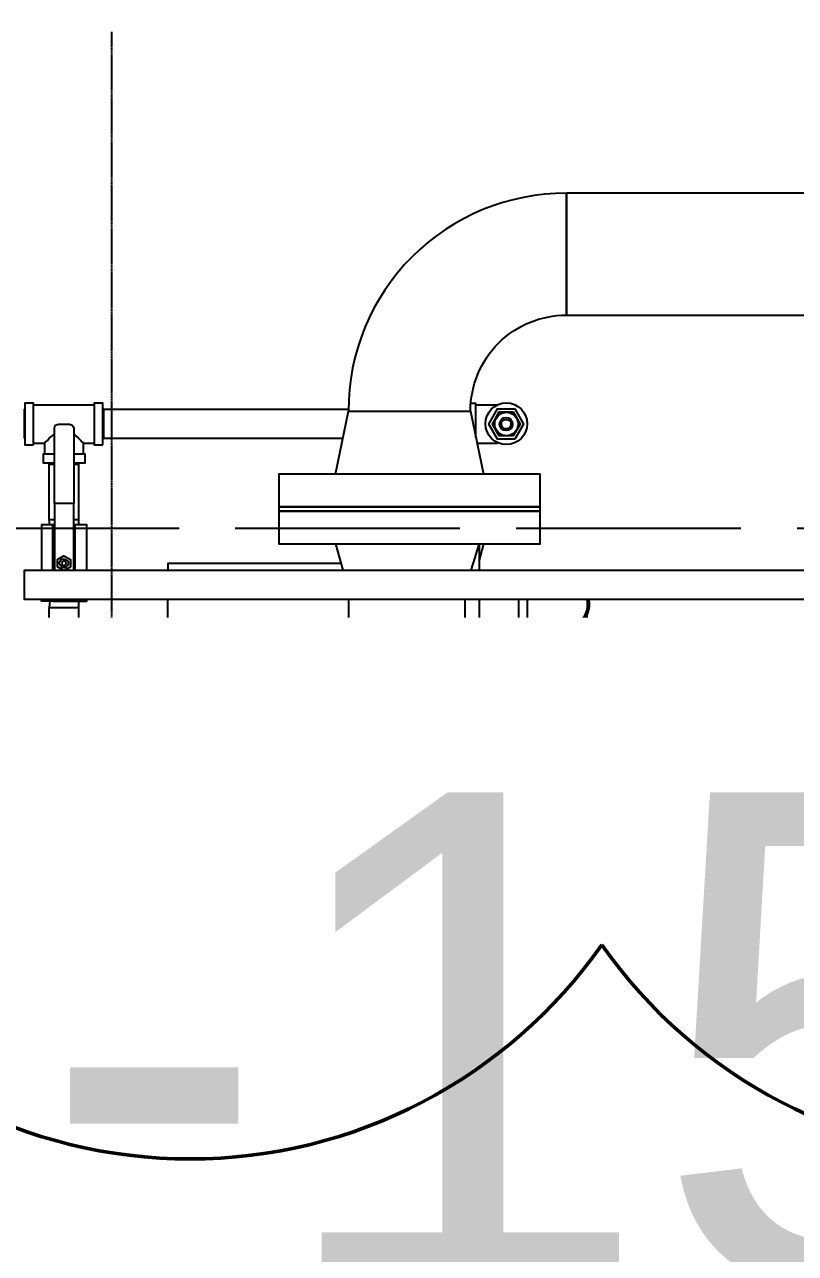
# Model space of a CAD drawing. Header units: millimetres. Extents: x -300 to 383236, y -195106 to -144646.
# Drawn here: x 20545 to 21106, y -175353 to -174457 of the extents above; entities that cross this region are included whole.
import ezdxf
from ezdxf.enums import TextEntityAlignment as Align

# ---------------------------------------------------------------- set-up
doc = ezdxf.new("R2010")
doc.units = ezdxf.units.MM
doc.header["$LTSCALE"] = 60
doc.set_wipeout_variables(frame=1)
doc.linetypes.add('CENTER2', pattern=[28.575, 19.05, -3.175, 3.175, -3.175])
doc.linetypes.add('PDF_IMPORT', pattern=[1, 0.8, -0.2])
doc.layers.add('C_REV', color=4, linetype='Continuous', lineweight=50)
doc.layers.add('EQUIPMENT', color=253, linetype='Continuous', lineweight=0)
doc.layers.add('C_TEXT_CONTAINER NO', color=7, linetype='Continuous')
doc.layers.add('CENTER', color=1, linetype='CENTER2')
doc.styles.add('Arial', font='arial.ttf')

# ---------------------------------------------------------------- blocks, each defined once
blk = doc.blocks.new('A$C44261593')
h = blk.add_hatch()
h.set_pattern_fill('ANSI31', color=253, scale=100)
h.set_pattern_definition([(45, (0, -50460), (-224.5064, 224.5064), [])])
edge = h.paths.add_edge_path()
edge.add_line((-58347.03, -14256), (-58347.03, -14056))
edge.add_line((-58347.03, -14056), (-57547.03, -14056))
edge.add_line((-57547.03, -14056), (-57547.03, -15056))
edge.add_line((-57547.03, -15056), (-60547.03, -15056))
edge.add_line((-60547.03, -15056), (-60547.03, -31056))
edge.add_line((-60547.03, -31056), (-57647.03, -31056))
edge.add_line((-57647.03, -31056), (-57647.03, -32268))
edge.add_line((-57647.03, -32268), (-43347.03, -32268))
edge.add_line((-43347.03, -32268), (-43347.03, -29256))
edge.add_line((-43347.03, -29256), (-34347.03, -29256))
edge.add_line((-34347.03, -29256), (-34347.03, -14206))
edge.add_line((-34347.03, -14206), (-33547.03, -14206))
edge.add_line((-33547.03, -14206), (-33547.03, -29256))
edge.add_line((-33547.03, -29256), (-30497.03, -29256))
edge.add_line((-30497.03, -29256), (-30497.03, -30056))
edge.add_line((-30497.03, -30056), (-30547.03, -30056))
edge.add_line((-30547.03, -30056), (-30547.03, -34906))
edge.add_line((-30547.03, -34906), (-30569.24, -34906))
edge.add_arc((-31589.72, -35133.69), 1045.58, 12.57767, 76.57873)
edge.add_line((-31347.03, -34116.66), (-31347.03, -30056))
edge.add_line((-31347.03, -30056), (-42547.03, -30056))
edge.add_line((-42547.03, -30056), (-42547.03, -34906))
edge.add_line((-42547.03, -34906), (-43347.03, -34906))
edge.add_line((-43347.03, -34906), (-43347.03, -33068))
edge.add_line((-43347.03, -33068), (-57647.03, -33068))
edge.add_line((-57647.03, -33068), (-57647.03, -34906))
edge.add_line((-57647.03, -34906), (-58447.03, -34906))
edge.add_line((-58447.03, -34906), (-58447.03, -31856))
edge.add_line((-58447.03, -31856), (-66197.03, -31856))
edge.add_line((-66197.03, -31856), (-66197.03, -31056))
edge.add_line((-66197.03, -31056), (-61347.03, -31056))
edge.add_line((-61347.03, -31056), (-61347.03, -14256))
edge.add_line((-61347.03, -14256), (-58347.03, -14256))

msp = doc.modelspace()

# ---------------------------------------------------------------- linework, layer by layer
at = {"layer": 'CENTER', "color": 253, "ltscale": 0.001}
for p, q in [((20607.99, -174462.58), (20607.99, -175796.73)), ((18772.58, -175129.65), (22443.4, -175129.65))]:
    msp.add_line(p, q, dxfattribs=at)
at = {"layer": 'EQUIPMENT', "color": 253, "lineweight": 25}
for points in [[(21493.55, -174580.38), (20939.51, -174580.38, 0.416667), (20780.76, -174739.13), (20781.03, -174739.13), (20782.09, -174739.13), (20783.94, -174739.13), (20786.32, -174739.13), (20790.02, -174739.13), (20793.73, -174739.13), (20797.96, -174739.13), (20802.99, -174739.13), (20808.02, -174739.13), (20813.31, -174739.13), (20819.13, -174739.13), (20825.21, -174739.13), (20830.77, -174739.13), (20836.59, -174739.13), (20841.88, -174739.13), (20847.44, -174739.13), (20852.2, -174739.13), (20856.7, -174739.13), (20860.4, -174739.13), (20863.58, -174739.13), (20866.22, -174739.13), (20868.08, -174739.13), (20868.87, -174739.13), (20869.66, -174739.13, -0.416667), (20939.51, -174669.28), (21493.55, -174669.28)], [(20954.33, -174876.45, -0.473576), (20937.66, -174897.61), (20937.13, -174897.61), (20936.6, -174897.61), (20935.02, -174897.61), (20932.9, -174897.61), (20930.25, -174897.61), (20927.34, -174897.61), (20924.17, -174897.61), (20920.73, -174897.61), (20917.29, -174897.61), (20911.2, -174897.61)]]:
    msp.add_lwpolyline(points, format="xyb", dxfattribs=at)
for points in [[(20939.51, -174669.28), (20939.51, -174669.01), (20939.51, -174667.69), (20939.51, -174665.84), (20939.51, -174663.19), (20939.51, -174660.02), (20939.51, -174656.31), (20939.51, -174651.82), (20939.51, -174647.05), (20939.51, -174641.5), (20939.51, -174636.21), (20939.51, -174630.39), (20939.51, -174624.83), (20939.51, -174619.01), (20939.51, -174613.45), (20939.51, -174607.63), (20939.51, -174602.6), (20939.51, -174597.84), (20939.51, -174593.34), (20939.51, -174589.64), (20939.51, -174586.46), (20939.51, -174583.55), (20939.51, -174581.97), (20939.51, -174580.64), (20939.51, -174580.38), (20939.51, -174580.64), (20939.51, -174581.97), (20939.51, -174583.55), (20939.51, -174586.46), (20939.51, -174589.64), (20939.51, -174593.34), (20939.51, -174597.84), (20939.51, -174602.6), (20939.51, -174607.63), (20939.51, -174613.45), (20939.51, -174619.01), (20939.51, -174624.83), (20939.51, -174630.39), (20939.51, -174636.21), (20939.51, -174641.5), (20939.51, -174647.05), (20939.51, -174651.82), (20939.51, -174656.31), (20939.51, -174660.02), (20939.51, -174663.19), (20939.51, -174665.84), (20939.51, -174667.69), (20939.51, -174669.01)], [(20551.11, -174763.74), (20551.11, -174763.47), (20551.11, -174762.68), (20551.11, -174761.09), (20551.11, -174758.71), (20551.11, -174756.33), (20551.11, -174753.42), (20551.11, -174750.24), (20551.11, -174747.07), (20551.11, -174743.89), (20551.11, -174740.98), (20551.11, -174738.34), (20551.11, -174736.22), (20551.11, -174734.63), (20551.11, -174733.57), (20551.11, -174733.31), (20544.76, -174733.31), (20544.76, -174733.57), (20544.76, -174734.63), (20544.76, -174736.22), (20544.76, -174738.34), (20544.76, -174740.98), (20544.76, -174743.89), (20544.76, -174747.07), (20544.76, -174750.24), (20544.76, -174753.42), (20544.76, -174756.33), (20544.76, -174758.71), (20544.76, -174761.09), (20544.76, -174762.68), (20544.76, -174763.47), (20544.76, -174763.74)], [(20601.64, -174763.74), (20601.64, -174763.47), (20601.64, -174762.68), (20601.64, -174761.09), (20601.64, -174758.71), (20601.64, -174756.33), (20601.64, -174753.42), (20601.64, -174750.24), (20601.64, -174747.07), (20601.64, -174743.89), (20601.64, -174740.98), (20601.64, -174738.34), (20601.64, -174736.22), (20601.64, -174734.63), (20601.64, -174733.57), (20601.64, -174733.31), (20595.29, -174733.31), (20595.29, -174733.57), (20595.29, -174734.63), (20595.29, -174736.22), (20595.29, -174738.34), (20595.29, -174740.98), (20595.29, -174743.89), (20595.29, -174747.07), (20595.29, -174750.24), (20595.29, -174753.42), (20595.29, -174756.33), (20595.29, -174758.71), (20595.29, -174761.09), (20595.29, -174762.68), (20595.29, -174763.47), (20595.29, -174763.74)], [(20901.94, -174759.77), (20889.24, -174759.77), (20882.89, -174748.65), (20889.24, -174737.54), (20901.94, -174737.54), (20908.29, -174748.65)], [(20900.62, -174739.66), (20905.91, -174748.65), (20900.62, -174757.12), (20890.57, -174757.12), (20885.54, -174748.65), (20890.57, -174739.66)], [(20895.59, -174752.09), (20894.01, -174751.83), (20892.68, -174750.77), (20892.15, -174749.18), (20892.15, -174747.6), (20892.68, -174746.27), (20894.01, -174745.48), (20895.59, -174745.21), (20897.18, -174745.48), (20898.5, -174746.27), (20899.03, -174747.6), (20899.03, -174749.18), (20898.5, -174750.77), (20897.18, -174751.83)], [(20580.47, -174751.83), (20580.47, -174806.6), (20566.45, -174806.6), (20566.45, -174751.83), (20566.72, -174750.51), (20567.25, -174749.45), (20568.3, -174748.92), (20569.63, -174748.65), (20577.3, -174748.65), (20578.09, -174748.92), (20579.42, -174749.45), (20579.95, -174750.51)], [(20920.46, -174808.98), (20919.67, -174808.98), (20918.88, -174808.98), (20917.02, -174808.98), (20914.64, -174808.98), (20911.47, -174808.98), (20907.5, -174808.98), (20903, -174808.98), (20897.97, -174808.98), (20892.42, -174808.98), (20886.07, -174808.98), (20879.72, -174808.98), (20872.84, -174808.98), (20865.17, -174808.98), (20857.49, -174808.98), (20849.56, -174808.98), (20841.62, -174808.98), (20833.42, -174808.98), (20825.21, -174808.98), (20816.48, -174808.98), (20808.55, -174808.98), (20800.34, -174808.98), (20792.41, -174808.98), (20784.73, -174808.98), (20777.59, -174808.98), (20770.45, -174808.98), (20763.83, -174808.98), (20757.48, -174808.98), (20752.19, -174808.98), (20747.16, -174808.98), (20742.66, -174808.98), (20738.7, -174808.98), (20735.52, -174808.98), (20733.14, -174808.98), (20731.29, -174808.98), (20730.23, -174808.98), (20729.96, -174808.98), (20729.96, -174812.15), (20730.23, -174812.15), (20731.29, -174812.15), (20733.14, -174812.15), (20735.52, -174812.15), (20738.7, -174812.15), (20742.66, -174812.15), (20747.16, -174812.15), (20752.19, -174812.15), (20757.48, -174812.15), (20763.83, -174812.15), (20770.45, -174812.15), (20777.59, -174812.15), (20784.73, -174812.15), (20792.41, -174812.15), (20800.34, -174812.15), (20808.55, -174812.15), (20816.48, -174812.15), (20825.21, -174812.15), (20833.42, -174812.15), (20841.62, -174812.15), (20849.56, -174812.15), (20857.49, -174812.15), (20865.17, -174812.15), (20872.84, -174812.15), (20879.72, -174812.15), (20886.07, -174812.15), (20892.42, -174812.15), (20897.97, -174812.15), (20903, -174812.15), (20907.5, -174812.15), (20911.47, -174812.15), (20914.64, -174812.15), (20917.02, -174812.15), (20918.88, -174812.15), (20919.67, -174812.15), (20920.46, -174812.15), (20920.46, -174808.98), (20920.46, -174785.17), (20919.67, -174785.17), (20918.88, -174785.17), (20917.02, -174785.17), (20914.64, -174785.17), (20911.47, -174785.17), (20907.5, -174785.17), (20903, -174785.17), (20897.97, -174785.17), (20892.42, -174785.17), (20886.07, -174785.17), (20879.72, -174785.17), (20872.84, -174785.17), (20865.17, -174785.17), (20857.49, -174785.17), (20849.56, -174785.17), (20841.62, -174785.17), (20833.42, -174785.17), (20825.21, -174785.17), (20816.48, -174785.17), (20808.55, -174785.17), (20800.34, -174785.17), (20792.41, -174785.17), (20784.73, -174785.17), (20777.59, -174785.17), (20770.45, -174785.17), (20763.83, -174785.17), (20757.48, -174785.17), (20752.19, -174785.17), (20747.16, -174785.17), (20742.66, -174785.17), (20738.7, -174785.17), (20735.52, -174785.17), (20733.14, -174785.17), (20731.29, -174785.17), (20730.23, -174785.17), (20729.96, -174785.17), (20729.96, -174808.98), (20730.23, -174808.98), (20731.29, -174808.98), (20733.14, -174808.98), (20735.52, -174808.98), (20738.7, -174808.98), (20742.66, -174808.98), (20747.16, -174808.98), (20752.19, -174808.98), (20757.48, -174808.98), (20763.83, -174808.98), (20770.45, -174808.98), (20777.59, -174808.98), (20784.73, -174808.98), (20792.41, -174808.98), (20800.34, -174808.98), (20808.55, -174808.98), (20816.48, -174808.98), (20825.21, -174808.98), (20833.42, -174808.98), (20841.62, -174808.98), (20849.56, -174808.98), (20857.49, -174808.98), (20865.17, -174808.98), (20872.84, -174808.98), (20879.72, -174808.98), (20886.07, -174808.98), (20892.42, -174808.98), (20897.97, -174808.98), (20903, -174808.98), (20907.5, -174808.98), (20911.47, -174808.98), (20914.64, -174808.98), (20917.02, -174808.98), (20918.88, -174808.98), (20919.67, -174808.98)], [(20920.46, -174812.15), (20919.67, -174812.15), (20918.88, -174812.15), (20917.02, -174812.15), (20914.64, -174812.15), (20911.47, -174812.15), (20907.5, -174812.15), (20903, -174812.15), (20897.97, -174812.15), (20892.42, -174812.15), (20886.07, -174812.15), (20879.72, -174812.15), (20872.84, -174812.15), (20865.17, -174812.15), (20857.49, -174812.15), (20849.56, -174812.15), (20841.62, -174812.15), (20833.42, -174812.15), (20825.21, -174812.15), (20816.48, -174812.15), (20808.55, -174812.15), (20800.34, -174812.15), (20792.41, -174812.15), (20784.73, -174812.15), (20777.59, -174812.15), (20770.45, -174812.15), (20763.83, -174812.15), (20757.48, -174812.15), (20752.19, -174812.15), (20747.16, -174812.15), (20742.66, -174812.15), (20738.7, -174812.15), (20735.52, -174812.15), (20733.14, -174812.15), (20731.29, -174812.15), (20730.23, -174812.15), (20729.96, -174812.15), (20729.96, -174835.97), (20730.23, -174835.97), (20731.29, -174835.97), (20733.14, -174835.97), (20735.52, -174835.97), (20738.7, -174835.97), (20742.66, -174835.97), (20747.16, -174835.97), (20752.19, -174835.97), (20757.48, -174835.97), (20763.83, -174835.97), (20770.45, -174835.97), (20777.59, -174835.97), (20784.73, -174835.97), (20792.41, -174835.97), (20800.34, -174835.97), (20808.55, -174835.97), (20816.48, -174835.97), (20825.21, -174835.97), (20833.42, -174835.97), (20841.62, -174835.97), (20849.56, -174835.97), (20857.49, -174835.97), (20865.17, -174835.97), (20872.84, -174835.97), (20879.72, -174835.97), (20886.07, -174835.97), (20892.42, -174835.97), (20897.97, -174835.97), (20903, -174835.97), (20907.5, -174835.97), (20911.47, -174835.97), (20914.64, -174835.97), (20917.02, -174835.97), (20918.88, -174835.97), (20919.67, -174835.97), (20920.46, -174835.97)], [(20576.51, -174850.25), (20576.24, -174851.58), (20574.92, -174852.64), (20573.6, -174853.43), (20572.01, -174853.16), (20570.95, -174852.11), (20570.16, -174850.78), (20570.16, -174849.2), (20570.95, -174847.87), (20572.01, -174847.08), (20573.6, -174847.08), (20574.92, -174847.61), (20576.24, -174848.67)], [(20571.74, -174850.25), (20572.01, -174851.05), (20572.8, -174851.84), (20573.6, -174851.84), (20574.65, -174851.05), (20574.92, -174850.25), (20574.65, -174849.2), (20573.6, -174848.67), (20572.8, -174848.67), (20572.01, -174849.2)], [(20956.18, -174906.61), (20956.18, -174913.75), (20955.92, -174913.75), (20954.6, -174913.75), (20953.01, -174913.75), (20950.89, -174913.75), (20947.98, -174913.75), (20944.81, -174913.75), (20941.37, -174913.75), (20937.66, -174913.75), (20933.96, -174913.75), (20930.52, -174913.75), (20927.34, -174913.75), (20924.43, -174913.75), (20922.32, -174913.75), (20920.46, -174913.75), (20919.41, -174913.75), (20919.14, -174913.75), (20919.14, -174906.61), (20919.41, -174906.61), (20920.46, -174906.61), (20922.32, -174906.61), (20924.43, -174906.61), (20927.34, -174906.61), (20930.52, -174906.61), (20933.96, -174906.61), (20937.66, -174906.61), (20941.37, -174906.61), (20944.81, -174906.61), (20947.98, -174906.61), (20950.89, -174906.61), (20953.01, -174906.61), (20954.6, -174906.61), (20955.92, -174906.61)], [(20749.54, -174942.59), (20749.54, -174942.86), (20749.54, -174943.92), (20749.54, -174945.77), (20749.54, -174948.41), (20749.54, -174951.85), (20749.54, -174955.56), (20749.54, -174960.32), (20749.54, -174965.35), (20749.54, -174971.43), (20749.54, -174978.05), (20749.54, -174985.19), (20749.54, -174993.13), (20749.54, -175001.33), (20749.54, -175009.8), (20749.54, -175019.06), (20749.54, -175028.85), (20749.54, -175039.17), (20749.54, -175049.22), (20749.54, -175060.07), (20749.54, -175071.18), (20749.54, -175082.29), (20749.54, -175093.67), (20749.54, -175105.58), (20749.54, -175116.95), (20749.54, -175128.6), (20749.54, -175140.5), (20749.54, -175152.14), (20749.54, -175163.52), (20749.54, -175175.43), (20749.54, -175186.54), (20749.54, -175197.65), (20749.54, -175208.24), (20749.54, -175218.82), (20749.54, -175228.87), (20749.54, -175238.4), (20749.54, -175247.92), (20749.54, -175256.65), (20749.54, -175265.12), (20749.54, -175272.79), (20749.54, -175280.2), (20749.54, -175286.82), (20749.54, -175292.9), (20771.5, -175292.9), (20771.5, -175286.82), (20771.5, -175280.2), (20771.5, -175272.79), (20771.5, -175265.12), (20771.5, -175256.65), (20771.5, -175247.92), (20771.5, -175238.4), (20771.5, -175228.87), (20771.5, -175218.82), (20771.5, -175208.24), (20771.5, -175197.65), (20771.5, -175186.54), (20771.5, -175175.43), (20771.5, -175163.52), (20771.5, -175152.14), (20771.5, -175140.5), (20771.5, -175128.6), (20771.5, -175116.95), (20771.5, -175105.58), (20771.5, -175093.67), (20771.5, -175082.29), (20771.5, -175071.18), (20771.5, -175060.07), (20771.5, -175049.22), (20771.5, -175039.17), (20771.5, -175028.85), (20771.5, -175019.06), (20771.5, -175009.8), (20771.5, -175001.33), (20771.5, -174993.13), (20771.5, -174985.19), (20771.5, -174978.05), (20771.5, -174971.43), (20771.5, -174965.35), (20771.5, -174960.32), (20771.5, -174955.56), (20771.5, -174951.85), (20771.5, -174948.41), (20771.5, -174945.77), (20771.5, -174943.92), (20771.5, -174942.86), (20771.5, -174942.59)], [(20937.66, -175004.51), (20960.68, -175004.51), (20960.68, -174984.93), (20937.66, -174984.93), (20914.64, -174984.93), (20914.64, -175004.51)], [(20888.45, -175065.36), (20888.71, -175064.3), (20889.51, -175062.98), (20891.62, -175061.92), (20893.74, -175061.39), (20896.39, -175060.6), (20898.77, -175060.6), (20901.41, -175061.39), (20903.53, -175061.92), (20905.38, -175062.98), (20906.44, -175064.3), (20906.71, -175065.36), (20906.44, -175066.68), (20905.38, -175068.01), (20903.53, -175069.06), (20901.41, -175069.59), (20898.77, -175070.12), (20896.39, -175070.12), (20893.74, -175069.59), (20891.62, -175069.06), (20889.51, -175068.01), (20888.71, -175066.68)], [(20906.71, -175193.68), (20906.44, -175192.36), (20905.38, -175191.3), (20903.53, -175190.24), (20901.41, -175189.19), (20898.77, -175188.92), (20896.39, -175188.92), (20893.74, -175189.19), (20891.62, -175190.24), (20889.51, -175191.3), (20888.71, -175192.36), (20888.45, -175193.68), (20888.71, -175195.01), (20889.51, -175196.33), (20891.62, -175197.12), (20893.74, -175197.92), (20896.39, -175198.18), (20898.77, -175198.18), (20901.41, -175197.92), (20903.53, -175197.12), (20905.38, -175196.33), (20906.44, -175195.01)], [(20915.44, -175286.82), (20918.61, -175283.64), (20919.14, -175283.64), (20920.2, -175283.64), (20922.05, -175283.64), (20924.17, -175283.64), (20927.08, -175283.64), (20930.25, -175283.64), (20933.96, -175283.64), (20937.66, -175283.64), (20941.37, -175283.64), (20944.81, -175283.64), (20948.25, -175283.64), (20951.16, -175283.64), (20953.54, -175283.64), (20955.39, -175283.64), (20956.18, -175283.64), (20956.71, -175283.64), (20959.89, -175286.82), (20958.56, -175285.49), (20957.51, -175284.44), (20956.18, -175283.91), (20955.39, -175283.64), (20953.54, -175283.64), (20952.48, -175283.91), (20951.16, -175284.44), (20949.83, -175285.49), (20948.77, -175286.82), (20946.13, -175285.49), (20944.01, -175284.44), (20941.63, -175283.91), (20939.51, -175283.64), (20936.07, -175283.64), (20933.69, -175283.91), (20931.58, -175284.44), (20928.93, -175285.49), (20926.55, -175286.82), (20925.23, -175285.49), (20924.17, -175284.44), (20922.85, -175283.91), (20922.05, -175283.64), (20920.2, -175283.64), (20919.14, -175283.91), (20917.82, -175284.44), (20916.5, -175285.49)], [(20937.66, -175298.46), (20938.46, -175298.19), (20938.72, -175297.66), (20938.46, -175296.61), (20937.66, -175296.34), (20936.87, -175296.61), (20936.6, -175297.66), (20936.87, -175298.19)], [(20919.41, -175309.04), (20920.46, -175308.78), (20920.73, -175307.98), (20920.46, -175307.19), (20919.41, -175306.66), (20918.61, -175307.19), (20918.08, -175307.98), (20918.61, -175308.78)], [(20955.92, -175309.04), (20956.71, -175308.78), (20957.24, -175307.98), (20956.71, -175307.19), (20955.92, -175306.66), (20955.12, -175307.19), (20954.6, -175307.98), (20955.12, -175308.78)], [(20919.41, -175330.21), (20920.46, -175329.68), (20920.73, -175328.89), (20920.46, -175328.09), (20919.41, -175327.83), (20918.61, -175328.09), (20918.08, -175328.89), (20918.61, -175329.68)], [(20955.92, -175330.21), (20956.71, -175329.68), (20957.24, -175328.89), (20956.71, -175328.09), (20955.92, -175327.83), (20955.12, -175328.09), (20954.6, -175328.89), (20955.12, -175329.68)], [(20937.66, -175340.79), (20938.46, -175340), (20938.72, -175339.47), (20938.46, -175338.41), (20937.66, -175338.15), (20936.87, -175338.41), (20936.6, -175339.47), (20936.87, -175340)]]:
    msp.add_lwpolyline(points, close=True, dxfattribs=at)
for points in [[(20544.76, -174758.97), (20544.49, -174758.97), (20544.49, -174758.71), (20544.49, -174757.91), (20544.49, -174756.33), (20544.49, -174753.95), (20544.49, -174751.56), (20544.49, -174748.65), (20544.49, -174745.74), (20544.49, -174743.1), (20544.49, -174740.98), (20544.49, -174739.39), (20544.49, -174738.07), (20544.49, -174737.81), (20544.76, -174737.81)], [(20551.11, -174734.63), (20595.29, -174734.63)], [(20601.64, -174737.81), (20602.17, -174737.81), (20602.17, -174738.07), (20602.17, -174739.39), (20602.17, -174740.98), (20602.17, -174743.1), (20602.17, -174745.74), (20602.17, -174748.65), (20602.17, -174751.56), (20602.17, -174753.95), (20602.17, -174756.33), (20602.17, -174757.91), (20602.17, -174758.71), (20602.17, -174758.97), (20601.64, -174758.97)], [(20602.17, -174737.81), (20780.76, -174737.81)], [(20869.66, -174733.31), (20873.37, -174733.31), (20873.37, -174733.57), (20873.37, -174734.63), (20873.37, -174736.22), (20873.37, -174738.34), (20873.37, -174740.98), (20873.37, -174743.89), (20873.37, -174746.8), (20873.37, -174749.98), (20873.37, -174753.15), (20873.37, -174755.8), (20873.37, -174758.71)], [(20873.37, -174734.63), (20878.13, -174734.63), (20881.31, -174734.63), (20884.22, -174734.63), (20887.13, -174734.63), (20889.51, -174734.63)], [(20771.24, -174785.17), (20780.76, -174739.13), (20781.03, -174739.13), (20782.09, -174739.13), (20783.94, -174739.13), (20786.32, -174739.13), (20790.02, -174739.13), (20793.73, -174739.13), (20797.96, -174739.13), (20802.99, -174739.13), (20808.02, -174739.13), (20813.31, -174739.13), (20819.13, -174739.13), (20825.21, -174739.13), (20830.77, -174739.13), (20836.59, -174739.13), (20841.88, -174739.13), (20847.44, -174739.13), (20852.2, -174739.13), (20856.7, -174739.13), (20860.4, -174739.13), (20863.58, -174739.13), (20866.22, -174739.13), (20868.08, -174739.13), (20868.87, -174739.13), (20869.66, -174739.13), (20879.19, -174785.17)], [(20559.31, -174770.61), (20559.31, -174762.68), (20559.31, -174762.15), (20560.1, -174761.62), (20561.42, -174760.56), (20562.48, -174758.97), (20564.6, -174757.39), (20566.45, -174755.53)], [(20580.47, -174755.53), (20582.33, -174757.39), (20583.91, -174758.97), (20585.5, -174760.56), (20586.3, -174761.62), (20587.09, -174762.15), (20587.35, -174762.68), (20587.35, -174770.61)], [(20551.11, -174762.68), (20559.31, -174762.68)], [(20587.35, -174762.68), (20595.29, -174762.68)], [(20602.17, -174758.97), (20776.27, -174758.97)], [(20874.43, -174762.68), (20878.13, -174762.68), (20881.31, -174762.68), (20884.22, -174762.68), (20887.13, -174762.68), (20889.51, -174762.68)], [(20566.45, -174770.61), (20563.54, -174770.61), (20561.42, -174770.61), (20559.31, -174770.61), (20558.51, -174770.61), (20558.25, -174770.61), (20558.25, -174776.96), (20558.51, -174776.96), (20559.31, -174776.96), (20561.42, -174776.96), (20563.54, -174776.96), (20566.45, -174776.96)], [(20580.47, -174776.96), (20582.86, -174776.96), (20585.5, -174776.96), (20587.09, -174776.96), (20588.41, -174776.96), (20588.68, -174776.96), (20588.68, -174770.61), (20588.41, -174770.61), (20587.09, -174770.61), (20585.5, -174770.61), (20582.86, -174770.61), (20580.47, -174770.61)], [(20562.48, -174776.96), (20562.48, -174777.76)], [(20562.48, -174818.24), (20562.48, -174777.76), (20563.01, -174777.76), (20563.54, -174777.76), (20564.86, -174777.76), (20566.45, -174777.76)], [(20580.47, -174777.76), (20582.06, -174777.76), (20582.86, -174777.76), (20583.91, -174777.76), (20583.91, -174818.24)], [(20583.91, -174776.96), (20583.91, -174777.76)], [(20566.45, -174806.6), (20566.45, -174814.27), (20566.45, -174815.59), (20566.45, -174816.92), (20566.45, -174834.91), (20566.45, -174836.23), (20566.45, -174837.55), (20566.45, -174855.28)], [(20580.47, -174855.28), (20580.47, -174837.55), (20580.47, -174836.23), (20580.47, -174834.91), (20580.47, -174816.92), (20580.47, -174815.59), (20580.47, -174814.27), (20580.47, -174806.6)], [(20563.01, -174822.21), (20562.48, -174818.24), (20563.01, -174818.24), (20563.54, -174818.24), (20564.86, -174818.24), (20566.45, -174818.24)], [(20580.47, -174818.24), (20582.06, -174818.24), (20582.86, -174818.24), (20583.91, -174818.24), (20583.91, -174822.21)], [(20566.45, -174822.21), (20565.13, -174822.21), (20556.93, -174822.21), (20556.93, -174855.28)], [(20565.13, -174855.28), (20565.13, -174822.21)], [(20590, -174855.28), (20590, -174822.21), (20581.53, -174822.21), (20580.47, -174822.21)], [(20581.53, -174855.28), (20581.53, -174822.21)], [(20776.8, -174855.28), (20771.5, -174835.97)], [(20870.19, -174855.28), (20873.1, -174846.02), (20876.01, -174836.23), (20876.01, -174855.28)], [(20876.01, -174848.93), (20879.45, -174835.97)], [(20572.8, -174855.28), (20568.57, -174852.64), (20568.57, -174847.34), (20573.33, -174844.7), (20578.09, -174847.34), (20578.09, -174852.64), (20574.12, -174855.28)], [(20566.45, -174853.96), (20565.66, -174852.11), (20565.39, -174850.25), (20565.66, -174848.4), (20566.45, -174846.29)], [(20580.47, -174846.29), (20581, -174848.4), (20581.27, -174850.25), (20581, -174852.11), (20580.47, -174853.96)], [(20775.74, -174850.25), (20649, -174850.25), (20649, -174855.28)], [(21705.48, -174876.45), (20544.49, -174876.45), (20544.49, -174876.18), (20544.49, -174875.39), (20544.49, -174873.27), (20544.49, -174871.16), (20544.49, -174868.51), (20544.49, -174866.13), (20544.49, -174863.22), (20544.49, -174860.57), (20544.49, -174858.46), (20544.49, -174856.87), (20544.49, -174855.55), (20544.49, -174855.28), (21705.48, -174855.28)], [(20565.13, -174876.45), (20565.13, -174877.77), (20556.93, -174877.77), (20556.93, -174876.45)], [(20563.01, -174877.77), (20562.48, -174882.27)], [(20565.13, -174877.77), (20581.53, -174877.77), (20581.53, -174876.45)], [(20581.53, -174877.77), (20590, -174877.77), (20590, -174876.45)], [(20583.91, -174877.77), (20583.91, -174882.27)], [(20649, -174942.59), (20649, -174876.45)], [(20771.5, -175288.93), (20790.55, -175288.93), (20790.55, -175282.85), (20790.55, -175276.23), (20790.55, -175268.56), (20790.55, -175260.62), (20790.55, -175252.42), (20790.55, -175243.16), (20790.55, -175234.16), (20790.55, -175223.85), (20790.55, -175213.79), (20790.55, -175203.21), (20790.55, -175192.1), (20790.55, -175180.98), (20790.55, -175169.87), (20790.55, -175158.23), (20790.55, -175146.85), (20790.55, -175134.95), (20790.55, -175123.3), (20790.55, -175111.4), (20790.55, -175099.76), (20790.55, -175088.38), (20790.55, -175077), (20790.55, -175065.89), (20790.55, -175055.04), (20790.55, -175044.46), (20790.55, -175034.14), (20790.55, -175024.09), (20790.55, -175015.09), (20790.55, -175006.09), (20790.55, -174997.63), (20790.55, -174989.69), (20790.55, -174982.28), (20790.55, -174975.67), (20790.55, -174969.58), (20790.55, -174963.76), (20788.44, -174962.7), (20786.32, -174961.11), (20784.73, -174959.53), (20783.67, -174957.94), (20782.35, -174956.62), (20781.56, -174955.29), (20781.29, -174953.97), (20781.03, -174952.65), (20781.03, -174881.21), (20781.03, -174876.45)], [(20876.01, -174876.45), (20876.01, -174962.97), (20857.49, -174962.97), (20859.35, -174952.65), (20861.46, -174942.59), (20862.52, -174932.54), (20863.84, -174922.22), (20864.64, -174912.17), (20865.17, -174901.85), (20865.7, -174891.79), (20865.7, -174881.21), (20865.7, -174876.45)], [(20904.59, -174876.45), (20904.59, -174880.42), (20904.59, -174883.86), (20904.59, -174887.3), (20904.59, -174890.47), (20904.59, -174893.38), (20904.59, -174895.5), (20904.59, -174897.61), (20904.59, -174898.41), (20904.59, -174898.67), (20911.2, -174898.67), (20911.2, -174898.41), (20911.2, -174897.61), (20911.2, -174895.5), (20911.2, -174893.38), (20911.2, -174890.47), (20911.2, -174887.3), (20911.2, -174883.86), (20911.2, -174880.42), (20911.2, -174876.45)], [(20562.48, -174923.01), (20562.48, -174882.27), (20563.01, -174882.27), (20564.07, -174882.27), (20565.66, -174882.27), (20568.04, -174882.27), (20570.42, -174882.27), (20573.33, -174882.27), (20575.98, -174882.27), (20578.89, -174882.27), (20581, -174882.27), (20582.59, -174882.27), (20583.65, -174882.27), (20583.91, -174882.27), (20583.91, -174923.01)], [(20954.6, -174906.61), (20954.6, -174901.05), (20954.6, -174897.09), (20954.6, -174893.65), (20954.6, -174890.21), (20954.6, -174887.3)], [(20904.59, -174893.65), (20876.01, -174893.65)], [(20920.46, -174906.61), (20920.46, -174901.05), (20920.46, -174897.61)], [(20924.17, -174968.52), (20924.17, -174913.75)], [(20950.89, -174968.52), (20950.89, -174913.75)], [(20563.01, -174926.98), (20562.48, -174923.01), (20563.01, -174923.01), (20564.07, -174923.01), (20565.66, -174923.01), (20568.04, -174923.01), (20570.42, -174923.01), (20573.33, -174923.01), (20575.98, -174923.01), (20578.89, -174923.01), (20581, -174923.01), (20582.59, -174923.01), (20583.65, -174923.01), (20583.91, -174923.01), (20583.91, -174926.98)], [(20565.39, -174941.54), (20565.39, -174926.98), (20557.72, -174926.98), (20557.72, -174941.54)], [(20565.39, -174926.98), (20581, -174926.98), (20581, -174941.54)], [(20588.94, -174941.54), (20588.94, -174926.98), (20581, -174926.98)], [(20661.7, -174942.59), (20661.7, -174932.8), (20781.03, -174932.8)], [(20494.22, -175304.81), (20635.51, -175304.81), (20635.51, -175300.31), (20635.51, -175295.02), (20635.51, -175288.93), (20635.51, -175282.58), (20635.51, -175275.44), (20635.51, -175267.77), (20635.51, -175259.04), (20635.51, -175250.57), (20635.51, -175241.04), (20635.51, -175231.25), (20635.51, -175220.94), (20635.51, -175210.62), (20635.51, -175199.77), (20635.51, -175188.66), (20635.51, -175177.28), (20635.51, -175165.9), (20635.51, -175154), (20635.51, -175142.35), (20635.51, -175130.45), (20635.51, -175118.54), (20635.51, -175106.64), (20635.51, -175094.99), (20635.51, -175083.62), (20635.51, -175072.24), (20635.51, -175061.13), (20635.51, -175050.28), (20635.51, -175039.43), (20635.51, -175029.38), (20635.51, -175019.32), (20635.51, -175010.33), (20635.51, -175001.33), (20635.51, -174992.86), (20635.51, -174984.93), (20635.51, -174977.52), (20635.51, -174970.9), (20635.51, -174964.82), (20635.51, -174959.53), (20635.51, -174955.03), (20635.51, -174950.8), (20635.51, -174947.36), (20635.51, -174944.71), (20635.51, -174942.86), (20635.51, -174942.06), (20635.51, -174941.54), (20525.97, -174941.54)], [(20635.51, -174942.59), (20749.54, -174942.59)], [(20771.5, -174945.5), (20781.03, -174945.5)], [(20861.73, -174962.97), (20858.82, -174974.87), (20855.91, -174987.04), (20852.47, -174999.21), (20848.76, -175011.12)], [(20918.61, -174984.93), (20918.61, -174969.85), (20928.14, -174969.85)], [(20924.43, -174969.85), (20924.17, -174968.52), (20924.43, -174968.52), (20925.76, -174968.52), (20927.34, -174968.52), (20929.2, -174968.52), (20931.84, -174968.52), (20934.75, -174968.52), (20937.66, -174968.52), (20940.84, -174968.52), (20943.48, -174968.52), (20946.13, -174968.52), (20947.98, -174968.52), (20949.57, -174968.52), (20950.63, -174968.52), (20950.89, -174968.52), (20950.89, -174969.85)], [(20956.98, -174984.93), (20956.98, -174969.85), (20947.45, -174969.85), (20928.14, -174969.85), (20928.14, -174984.93)], [(20947.45, -174984.93), (20947.45, -174969.85)], [(20937.66, -175004.51), (20937.66, -174984.93)], [(20848.76, -175381.8), (20848.76, -175244.75), (20848.76, -175237.87), (20848.76, -175230.46), (20848.76, -175222.52), (20848.76, -175214.06), (20848.76, -175205.06), (20848.76, -175196.06), (20848.76, -175186.54), (20848.76, -175176.49), (20848.76, -175166.7), (20848.76, -175156.38), (20848.76, -175146.06), (20848.76, -175135.74), (20848.76, -175125.16), (20848.76, -175114.57), (20848.76, -175104.52), (20848.76, -175093.94), (20848.76, -175084.15), (20848.76, -175074.36), (20848.76, -175064.57), (20848.76, -175055.31), (20848.76, -175046.31), (20848.76, -175037.84), (20848.76, -175029.91), (20848.76, -175022.23), (20848.76, -175015.35), (20848.76, -175008.74), (20848.76, -175002.92), (20848.76, -174997.63), (20845.85, -175000.01), (20842.68, -175002.39), (20839.24, -175004.51), (20835.53, -175006.62), (20831.83, -175008.74), (20828.12, -175010.33), (20823.89, -175011.91), (20820.19, -175012.71), (20815.69, -175013.77), (20813.31, -175013.77), (20811.46, -175013.77), (20809.34, -175013.77), (20806.96, -175013.5), (20805.11, -175012.97), (20802.99, -175012.44), (20801.14, -175011.39), (20799.55, -175010.86), (20796.37, -175009), (20793.2, -175006.62), (20790.55, -175004.51)], [(20928.14, -175004.51), (20928.14, -175019.06), (20918.61, -175019.06), (20918.61, -175004.51)], [(20947.45, -175004.51), (20947.45, -175019.06), (20956.98, -175019.06), (20956.98, -175004.51)], [(20848.76, -175015.62), (20867.28, -175015.62), (20867.28, -175015.88), (20867.28, -175016.94), (20867.28, -175018.53), (20867.28, -175020.65), (20867.28, -175023.82), (20867.28, -175027.26), (20867.28, -175031.49), (20867.28, -175036.26), (20867.28, -175041.28), (20867.28, -175047.1), (20867.28, -175053.45), (20867.28, -175060.07), (20867.28, -175066.95), (20867.28, -175074.62), (20982.64, -175074.62), (20982.64, -175082.29), (20982.64, -175090.5), (20982.64, -175099.23), (20982.64, -175107.69), (20982.64, -175116.16), (20982.64, -175125.16), (20982.64, -175134.15), (20982.64, -175142.62), (20982.64, -175151.61), (20982.64, -175160.08), (20982.64, -175168.28), (20982.64, -175176.49), (20982.64, -175184.42), (20867.28, -175184.42), (20867.28, -175192.1), (20867.28, -175199.24), (20867.28, -175205.85), (20867.28, -175211.94), (20867.28, -175217.76), (20867.28, -175223.05), (20867.28, -175227.81), (20867.28, -175231.78), (20867.28, -175235.22), (20867.28, -175238.13), (20867.28, -175240.78), (20867.28, -175242.37), (20867.28, -175243.16), (20867.28, -175243.69), (20848.76, -175243.69)], [(20924.43, -175019.06), (20924.17, -175020.91)], [(20924.17, -175074.62), (20924.17, -175020.91), (20924.43, -175020.91), (20925.76, -175020.91), (20927.34, -175020.91), (20929.2, -175020.91), (20931.84, -175020.91), (20934.75, -175020.91), (20937.66, -175020.91), (20940.84, -175020.91), (20943.48, -175020.91), (20946.13, -175020.91), (20947.98, -175020.91), (20949.57, -175020.91), (20950.63, -175020.91), (20950.89, -175020.91), (20950.89, -175074.62)], [(20928.14, -175019.06), (20947.45, -175019.06)], [(20950.89, -175019.06), (20950.89, -175020.91)], [(20958.56, -175074.62), (20958.56, -175069.06), (20958.56, -175063.51), (20958.56, -175059.01), (20958.56, -175055.04), (20958.56, -175051.07), (20958.56, -175048.43), (20958.56, -175046.05), (20958.56, -175044.46), (20958.56, -175043.14), (20958.56, -175042.87), (21025.24, -175042.87), (21025.24, -175043.66), (21025.24, -175044.46), (21025.24, -175046.31), (21025.24, -175048.96), (21025.24, -175052.13), (21025.24, -175055.84), (21025.24, -175060.33), (21025.24, -175065.36), (21025.24, -175071.18), (21025.24, -175077.53), (21025.24, -175083.88), (21025.24, -175090.76), (21025.24, -175098.17), (21025.24, -175105.84), (21025.24, -175113.78), (21025.24, -175121.72), (21025.24, -175129.65), (21025.24, -175137.59), (21025.24, -175145.53), (21025.24, -175153.2), (21025.24, -175160.61), (21025.24, -175168.02), (21025.24, -175174.9), (21025.24, -175181.78), (21025.24, -175187.6), (21025.24, -175193.42), (21025.24, -175198.45), (21025.24, -175202.94), (21025.24, -175207.18), (21025.24, -175210.35), (21025.24, -175212.73), (21025.24, -175214.59), (21025.24, -175215.64), (21025.24, -175215.91), (20958.56, -175215.91), (20958.56, -175215.64), (20958.56, -175214.59), (20958.56, -175213), (20958.56, -175210.62), (20958.56, -175207.71), (20958.56, -175204.27), (20958.56, -175200.03), (20958.56, -175195.27), (20958.56, -175190.24), (20958.56, -175184.42)], [(20867.28, -175054.78), (20907.5, -175054.78), (20907.5, -175055.57), (20907.5, -175056.89), (20907.5, -175058.75), (20907.5, -175061.13), (20907.5, -175061.66), (20907.5, -175068.54), (20907.5, -175071.45), (20907.5, -175074.62)], [(20907.5, -175068.54), (20906.18, -175069.59), (20904.32, -175070.65), (20902.21, -175071.18), (20900.09, -175071.45), (20894.8, -175071.45), (20892.68, -175071.18), (20890.83, -175070.65), (20889.24, -175069.86), (20887.66, -175069.06), (20886.86, -175068.01), (20885.8, -175066.68), (20885.27, -175065.89), (20885.27, -175064.57), (20885.27, -175063.51), (20885.8, -175062.71), (20886.86, -175061.66), (20887.66, -175061.13), (20889.24, -175060.33), (20890.83, -175060.07), (20892.68, -175059.54), (20894.8, -175059.54), (20892.15, -175059.8), (20890.04, -175060.33), (20887.92, -175061.39), (20886.33, -175062.71), (20885.54, -175063.51), (20885.27, -175065.1)], [(20894.8, -175059.54), (20900.09, -175059.54), (20903, -175059.8), (20905.38, -175060.6), (20907.5, -175061.66)], [(20900.09, -175059.54), (20902.21, -175059.8), (20904.32, -175060.07), (20906.18, -175060.33), (20907.5, -175061.13)], [(20907.5, -175184.42), (20907.5, -175187.6), (20907.5, -175190.51), (20907.5, -175197.12), (20907.5, -175197.92), (20907.5, -175200.3), (20907.5, -175201.89), (20907.5, -175203.47), (20907.5, -175204.27), (20907.5, -175204.53), (20867.28, -175204.53)], [(20924.17, -175282.85), (20924.17, -175184.42)], [(20950.89, -175282.85), (20950.89, -175184.42)], [(20885.27, -175193.95), (20885.54, -175195.27), (20886.33, -175196.59), (20887.92, -175197.92), (20890.04, -175198.45), (20892.15, -175199.5), (20894.8, -175199.77), (20892.68, -175199.5), (20890.83, -175199.24), (20889.24, -175198.71), (20887.66, -175198.18), (20886.86, -175197.12), (20885.8, -175196.59), (20885.27, -175195.54), (20885.27, -175194.48), (20885.27, -175193.42), (20885.8, -175192.36), (20886.86, -175191.3), (20887.66, -175190.24), (20889.24, -175189.19), (20890.83, -175188.66), (20892.68, -175188.13), (20894.8, -175187.33), (20900.09, -175187.33), (20902.21, -175188.13), (20904.32, -175188.66), (20906.18, -175189.71), (20907.5, -175190.51)], [(20907.5, -175197.12), (20905.38, -175198.45), (20903, -175199.24), (20900.09, -175199.77), (20894.8, -175199.77)], [(20907.5, -175197.92), (20906.18, -175198.45), (20904.32, -175199.24), (20902.21, -175199.5), (20900.09, -175199.77)], [(20790.55, -175244.75), (20848.76, -175244.75)], [(20635.51, -175270.94), (20749.54, -175270.94)], [(20915.44, -175286.82), (20915.44, -175291.58), (20920.2, -175291.58), (20920.2, -175283.64)], [(20926.55, -175291.58), (20922.05, -175291.58), (20922.05, -175283.64)], [(20924.17, -175283.64), (20924.17, -175282.85), (20924.43, -175282.85), (20925.76, -175282.85), (20927.34, -175282.85), (20929.2, -175282.85), (20931.84, -175282.85), (20934.75, -175282.85), (20937.66, -175282.85), (20940.84, -175282.85), (20943.48, -175282.85), (20946.13, -175282.85), (20947.98, -175282.85), (20949.57, -175282.85), (20950.63, -175282.85), (20950.89, -175282.85), (20950.89, -175283.64)], [(20926.55, -175286.82), (20926.55, -175291.58), (20936.07, -175291.58), (20936.07, -175283.64)], [(20948.77, -175286.82), (20948.77, -175291.58), (20939.51, -175291.58), (20939.51, -175283.64)], [(20953.54, -175283.64), (20953.54, -175291.58), (20948.77, -175291.58)], [(20959.89, -175286.82), (20959.89, -175291.58), (20955.39, -175291.58), (20955.39, -175283.64)], [(20918.61, -175291.58), (20918.61, -175291.84), (20917.82, -175293.43), (20915.7, -175299.52), (20913.85, -175305.6), (20912.79, -175311.95), (20912.26, -175318.57), (20912.79, -175324.92), (20913.85, -175331.27), (20915.7, -175337.62), (20917.82, -175343.7), (20918.61, -175345.29), (20918.61, -175345.55)], [(20933.96, -175293.43), (20937.66, -175293.17), (20941.37, -175293.43)], [(20956.98, -175291.58), (20956.98, -175291.84), (20957.24, -175293.43), (20959.89, -175299.52), (20961.74, -175305.6), (20962.53, -175311.95), (20963.06, -175318.57), (20962.53, -175324.92), (20961.74, -175331.27), (20959.89, -175337.62), (20957.24, -175343.7), (20956.98, -175345.29), (20956.98, -175345.55)], [(20915.44, -175350.32), (20915.44, -175345.55), (20920.2, -175345.55), (20920.2, -175353.23)], [(20922.05, -175353.23), (20922.05, -175345.55), (20926.55, -175345.55)], [(20926.55, -175350.32), (20926.55, -175345.55), (20936.07, -175345.55), (20936.07, -175353.23)], [(20941.37, -175343.7), (20937.66, -175343.7), (20933.96, -175343.7)], [(20948.77, -175350.32), (20948.77, -175345.55), (20939.51, -175345.55), (20939.51, -175353.23)], [(20948.77, -175345.55), (20953.54, -175345.55), (20953.54, -175353.23)], [(20959.89, -175350.32), (20959.89, -175345.55), (20955.39, -175345.55), (20955.39, -175353.23)], [(20918.61, -175353.49), (20915.44, -175350.32), (20916.5, -175351.11), (20917.82, -175352.17), (20919.14, -175352.7), (20920.2, -175353.23), (20922.05, -175353.23), (20922.85, -175352.7), (20924.17, -175352.17), (20925.23, -175351.11), (20926.55, -175350.32), (20928.93, -175351.11), (20931.58, -175352.17), (20933.69, -175352.7), (20936.07, -175353.23), (20939.51, -175353.23), (20941.63, -175352.7), (20944.01, -175352.17), (20946.13, -175351.11), (20948.77, -175350.32), (20949.83, -175351.11), (20951.16, -175352.17), (20952.48, -175352.7), (20953.54, -175353.23), (20955.39, -175353.23), (20956.18, -175352.7), (20957.51, -175352.17), (20958.56, -175351.11), (20959.89, -175350.32), (20956.71, -175353.49)]]:
    msp.add_lwpolyline(points, dxfattribs=at)
at = {"layer": 'EQUIPMENT', "color": 253, "linetype": 'PDF_IMPORT', "lineweight": 25, "ltscale": 3.4125}
msp.add_lwpolyline([(22090.45, -174824.85), (19169.45, -174824.85), (19169.45, -174913.75), (22090.45, -174913.75)], dxfattribs=at)
at = {"layer": 'EQUIPMENT', "color": 253, "linetype": 'PDF_IMPORT', "lineweight": 13, "ltscale": 0.448333}
msp.add_lwpolyline([(20985.55, -175129.65), (19241.42, -175129.65)], dxfattribs=at)
at = {"layer": 'EQUIPMENT', "color": 253, "lineweight": 13}
msp.add_lwpolyline([(20985.55, -175129.65), (21025.24, -175129.65), (21064.93, -175129.65)], dxfattribs=at)
at = {"layer": 'EQUIPMENT', "color": 253, "linetype": 'PDF_IMPORT', "lineweight": 25, "ltscale": 1.65}
msp.add_lwpolyline([(21480.85, -175345.55), (19169.45, -175345.55), (19169.45, -175434.45), (22090.45, -175434.45)], dxfattribs=at)
at = {"layer": 'EQUIPMENT', "color": 253, "lineweight": 25}
for centre, radius in [((20895.74, -174748.39), 15.2), ((20895.81, -174748.59), 8.53), ((20895.55, -174748.61), 4.8), ((20937.68, -175318.42), 23.4), ((20937.74, -175318.22), 18.6)]:
    msp.add_circle(centre, radius, dxfattribs=at)
msp.add_arc((20937.53, -174880.2), 18.77, 248.07898, 11.53216, dxfattribs=at)

# ---------------------------------------------------------------- block references
msp.add_blockref('A$C44261593', (71340, -144646.13))

# ---------------------------------------------------------------- next in the draw order: wipeouts: each hides what was drawn before it
msp.add_wipeout([(19813.71, -175509.32), (22108.82, -175509.32), (22108.82, -174889.71), (19813.71, -174889.71)]).dxf.layer = 'C_TEXT_CONTAINER NO'

# ---------------------------------------------------------------- next in the draw order: linework, layer by layer
at = {"layer": 'C_REV'}
msp.add_lwpolyline([(23365.28, -175128.33, -0.520567), (22765.28, -175128.33, -0.520567), (22165.28, -175128.33, -0.520567), (21565.28, -175128.33, -0.520567), (20965.28, -175128.33, -0.520567), (20365.28, -175128.33, -0.520567), (19765.28, -175128.33, -0.520567), (19165.28, -175128.33, -0.520567), (18565.28, -175128.33, -0.520567), (17965.28, -175128.33, -0.520567), (17365.28, -175128.33, -0.520567), (16765.28, -175128.33, -0.520567), (16165.28, -175128.33, -0.520567), (15565.28, -175128.33, -0.520567), (14965.28, -175128.33, -0.520567), (14365.28, -175128.33, -0.520567), (13765.28, -175128.33, -0.520567), (13165.28, -175128.33, -0.520567), (12565.28, -175128.33, -0.520567), (11965.28, -175128.33, -0.520567), (11365.28, -175128.33, -0.520567), (10765.28, -175128.33, -0.520567)], format="xyb", dxfattribs=at)

# ---------------------------------------------------------------- next in the draw order: texts
at = {"layer": 'C_TEXT_CONTAINER NO', "color": 3, "style": 'Arial'}
msp.add_text('A1-15-10', height=360, dxfattribs=at).set_placement((20974.53, -175197.18), align=Align.MIDDLE_CENTER)

doc.saveas('drawing.dxf')
